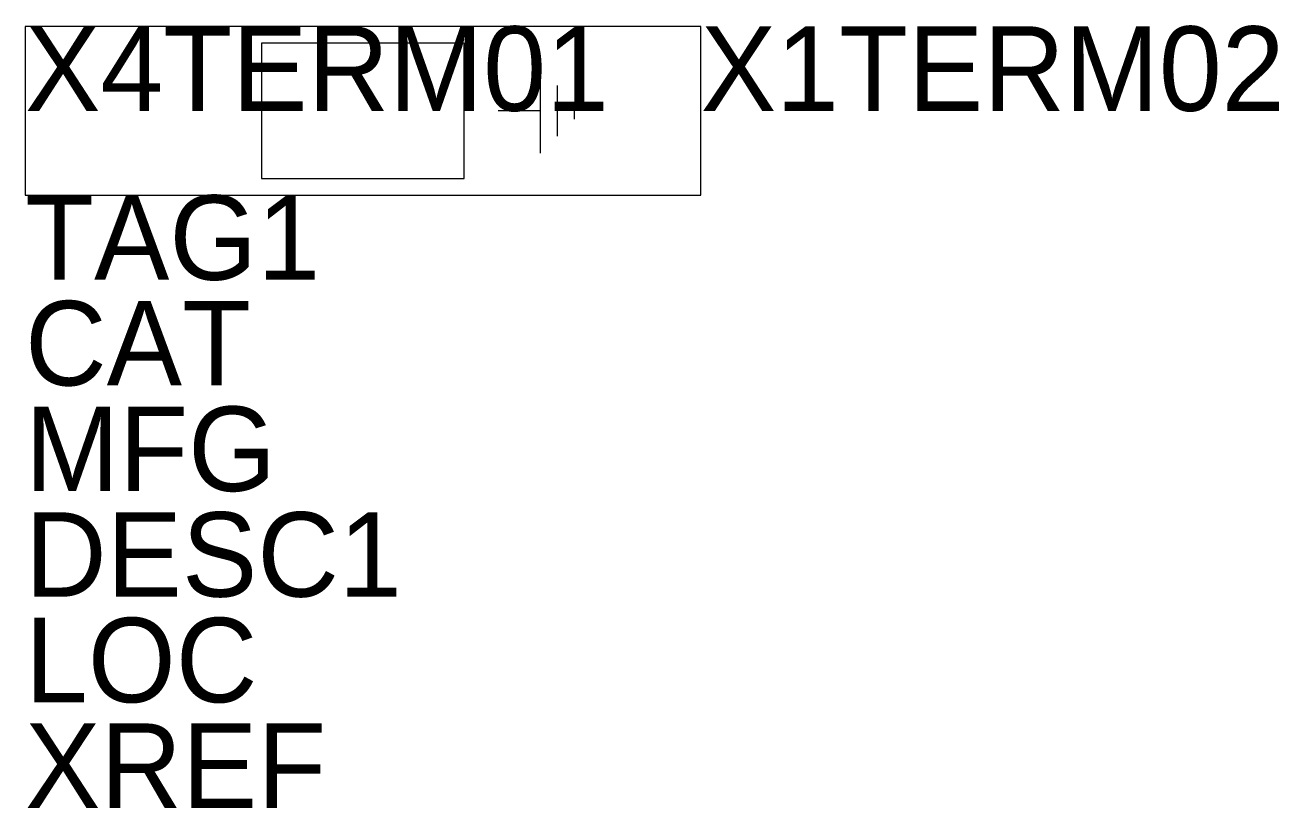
# Model space of a CAD drawing. Extents: x -0.5 to 1.36, y -1.03 to 0.13.
import ezdxf

# ---------------------------------------------------------------- set-up
doc = ezdxf.new("R2010")
doc.units = 0
doc.layers.get('0').update_dxf_attribs({"linetype": 'CONTINUOUS'})

msp = doc.modelspace()

# ---------------------------------------------------------------- linework, layer by layer
for p, q in [((-0.5, 0.125), (-0.5, -0.125)), ((0.5, 0.125), (-0.5, 0.125)), ((0.5, -0.125), (0.5, 0.125)), ((-0.15, 0.1), (-0.15, -0.1)), ((0.15, 0.1), (-0.15, 0.1)), ((0.15, -0.1), (0.15, 0.1)), ((0.2625, 0.0625), (0.2625, -0.0625)), ((0.2875, 0.0375), (0.2875, -0.0375)), ((0.2625, 0), (0.2, 0)), ((0.3125, 0.0125), (0.3125, -0.0125)), ((-0.15, -0.1), (0.15, -0.1)), ((-0.5, -0.125), (0.5, -0.125))]:
    msp.add_line(p, q)

# ---------------------------------------------------------------- texts
at = {"flags": 1}
for tag, p in [('X4TERM01', (-0.5, 0)), ('X1TERM02', (0.5, 0))]:
    msp.add_attdef(tag, p, '', height=0.125, dxfattribs=at)
for tag, p in [('TAG1', (-0.5, -0.25)), ('CAT', (-0.5, -0.40625)), ('MFG', (-0.5, -0.5625)), ('DESC1', (-0.5, -0.71875)), ('LOC', (-0.5, -0.875)), ('XREF', (-0.5, -1.03125))]:
    msp.add_attdef(tag, p, '', height=0.125)

doc.saveas('drawing.dxf')
